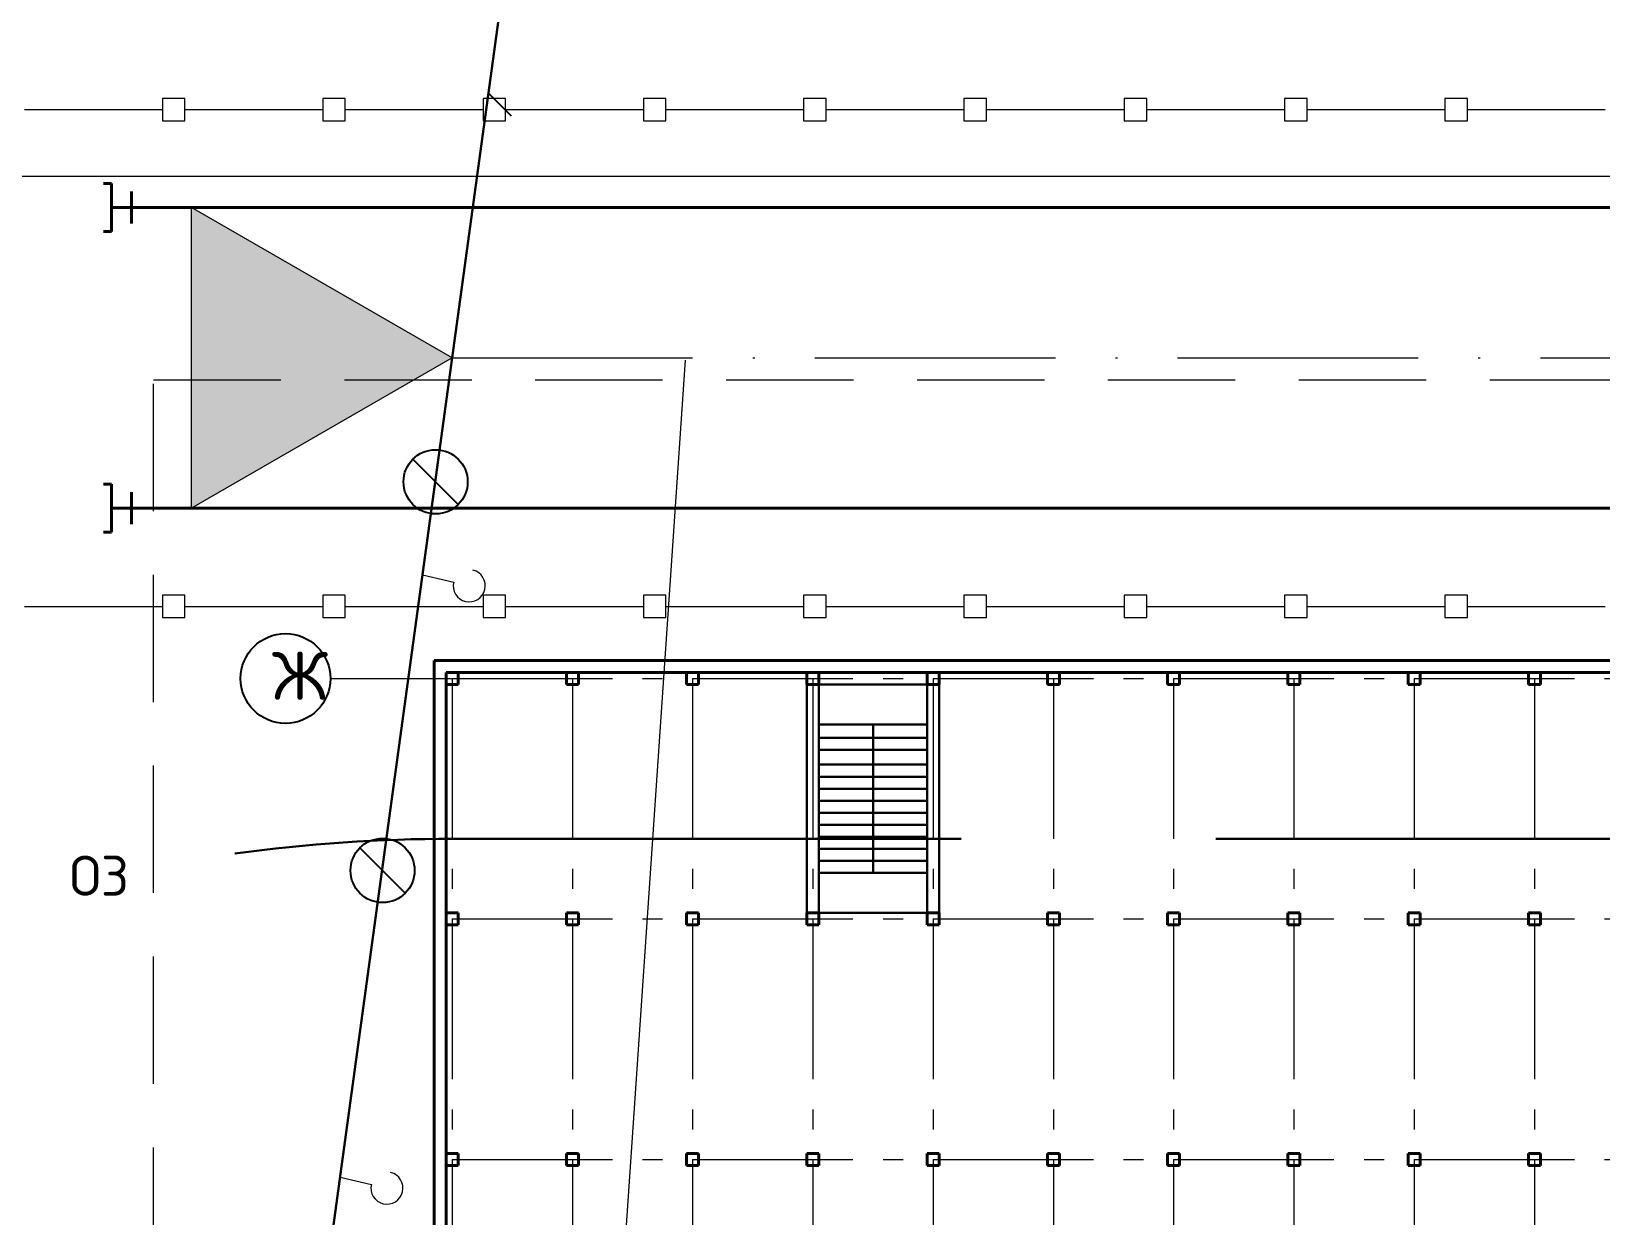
# Model space of a CAD drawing. Header units: millimetres. Extents: x -782 to 10910, y 3841 to 9763.
# Drawn here: x 2153.5 to 2231.8, y 8438.6 to 8497.7 of the extents above; entities that cross this region are included whole.
import ezdxf

# ---------------------------------------------------------------- set-up
doc = ezdxf.new("R2010")
doc.units = ezdxf.units.MM
for name, pattern in [('ACAD_ISO10W100', [18, 12, -3, 0, -3]), ('GOST2.303 6', [12, 8, -1.5, 1, -1.5]), ('штриховая2', [9.525, 6.35, -3.175])]:
    doc.linetypes.add(name, pattern=pattern)
doc.layers.add('1', color=7, linetype='Continuous')
doc.layers.add('Оbводка', color=1, linetype='Continuous', lineweight=90)
doc.styles.add('Isocpeur', font='isocpeur.ttf')
pattern_1 = [(50, (2763.4176, 3860.6352), (4.5546167, -0.398477), [0.47625, -5.23875]), (355, (2763.4176, 3860.635), (-0.8810855, 4.776421), [0.381, -4.1910146]), (100.45144, (2763.797, 3860.602), (3.673531, 4.377944), [0.40475, -4.452256]), (46.1842, (2763.4176, 3861.905), (6.776976, -1.051058), [0.714375, -7.858125]), (96.63556, (2763.982, 3861.8176), (5.935103, 6.185653), [0.607126, -6.67839]), (351.18415, (2763.4176, 3861.905), (5.935103, 6.185653), [0.571499, -6.286493]), (21, (2764.0526, 3861.5877), (3.7903598, -2.55663), [0.47625, -5.23875]), (326, (2764.0526, 3861.5877), (1.5450507, 4.604699), [0.381, -4.191]), (71.45144, (2764.3684, 3861.3747), (5.3354105, 2.0480692), [0.40475, -4.4522484]), (37.5, (2763.4176, 3860.6352), (0.0772151, 2.11387597), [0, -4.1402, 0, -4.2545, 0, -4.206875]), (7.5, (2763.4176, 3860.6352), (1.6704916, 2.5045144), [0, -2.4257, 0, -4.04495, 0, -1.603375]), (327.5, (2762.0015, 3860.6352), (3.3897649, -0.1432186), [0, -1.5875, 0, -4.953, 0, -6.57225]), (317.5, (2761.3665, 3860.6352), (3.7032295, 0.6356623), [0, -2.06375, 0, -3.2893, 0, -4.66725])]

msp = doc.modelspace()

# ---------------------------------------------------------------- hatches: boundary and pattern name
at = {"lineweight": 25}
h = msp.add_hatch(dxfattribs=at)
h.set_pattern_fill('ANSI31', color=256)
h.set_pattern_definition([(45, (2763.4176, 3860.6352), (-2.245064, 2.245064), [])])
h.paths.add_polyline_path([(2395.225894, 8324.442641), (2389.689209, 8324.442641), (2389.689209, 8317.442641), (2394.268934, 8317.442641)])
h.paths.add_polyline_path([(2367.578799, 8327.027965), (2367.89225, 8329.326446, -0.033531004), (2365.471452, 8331.442641), (2183.471452, 8331.442641, -0.033546474), (2181.049474, 8329.325546), (2181.363583, 8327.027894, -0.454591532), (2183.180298, 8325.442641), (2365.762606, 8325.442641, -0.454492205)])
h.paths.add_polyline_path([(2393.668887, 8545.688801), (2392.589411, 8545.7961, -0.097320235), (2384.41866, 8541.449212), (2154.673974, 8541.442676), (2153.578788, 8533.431577, -0.071737884), (2160.355396, 8534.442361), (2166.500889, 8534.472079, -0.164269753), (2181.049474, 8529.559736), (2181.363583, 8531.857389, -0.374956444), (2179.980303, 8533.442641, -1), (2183.180298, 8533.442641), (2365.762606, 8533.442641, -1), (2368.9626, 8533.442641, -0.381458001), (2367.5432, 8531.852869), (2367.861169, 8529.505667, -0.164703998), (2382.442014, 8534.442641), (2395.192371, 8534.442641)])
h.paths.add_polyline_path([(2159.720896, 8535.5702, -1), (2160.040895, 8535.5702, -1)], flags=16)
h.paths.add_polyline_path([(2367.5432, 8531.852869, -0.447745786), (2365.762606, 8533.442641), (2183.180298, 8533.442641, -0.454591532), (2181.363583, 8531.857389), (2181.049474, 8529.559736, -0.033546474), (2183.471452, 8527.442641), (2365.501372, 8527.443071, -0.032682346), (2367.861169, 8529.505667)])
h.paths.add_polyline_path([(2295.346246, 8532.845041), (2295.346246, 8539.445041), (2290.546246, 8539.445041), (2290.546246, 8532.845041)], flags=24)
h.paths.add_polyline_path([(2295.346246, 8525.496539), (2295.346246, 8532.096539), (2290.546246, 8532.096539), (2290.546246, 8525.496539)], flags=9)
h.paths.add_polyline_path([(2195.408605, 8525.767641), (2201.608605, 8525.767641), (2201.608605, 8530.567641), (2195.408605, 8530.567641)], flags=9)
h = msp.add_hatch(dxfattribs=at)
h.set_pattern_fill('AR-CONC', color=256, scale=0.025)
h.set_pattern_definition(pattern_1)
h.paths.add_polyline_path([(2154.673969, 8541.442641), (2153.471452, 8541.442641, 0.085693329), (2145.423928, 8540.0532), (2145.430045, 8529.144408, -0.096812565), (2153.578788, 8533.431577)])
h.paths.add_polyline_path([(2145.430045, 8529.144408), (2145.423928, 8540.0532, 0.317259017), (2129.471452, 8517.442641), (2129.471452, 8341.442641, 0.414213562), (2153.471452, 8317.442641), (2154.673969, 8317.442641), (2153.717009, 8324.442641), (2153.578788, 8325.453705, -0.331250642), (2136.471452, 8348.442641), (2136.471452, 8510.442641, -0.170440016), (2141.738552, 8525.445257, -0.232505761), (2141.271454, 8526.395442, -0.671055341), (2143.326693, 8527.237201, -0.029601779)])
h.paths.add_polyline_path([(2142.729661, 8527.304491), (2148.129661, 8527.304491), (2148.129661, 8532.104491), (2142.729661, 8532.104491)], flags=25)
h.paths.add_polyline_path([(2129.902842, 8409.508791), (2136.502842, 8409.508791), (2136.502842, 8414.308791), (2129.902842, 8414.308791)], flags=24)
h.paths.add_polyline_path([(2131.396452, 8340.341351), (2137.996452, 8340.341351), (2137.996452, 8345.141351), (2131.396452, 8345.141351)], flags=24)
h.paths.add_polyline_path([(2129.28449, 8461.47917), (2132.974484, 8461.47917), (2132.974484, 8465.799163), (2129.28449, 8465.799163)], flags=9)
at = {"lineweight": 20}
h = msp.add_hatch(dxfattribs=at)
h.set_pattern_fill('AR-CONC', color=256, scale=0.025)
h.set_pattern_definition(pattern_1)
h.paths.add_polyline_path([(2447.064089, 8324.442641), (2395.225894, 8324.442641), (2394.268934, 8317.442641), (2447.064089, 8317.442641)])
edge = h.paths.add_edge_path()
edge.add_line((2395.225894, 8324.442641), (2376.380411, 8324.442641))
edge.add_arc((2376.380411, 8336.443027), 12.000386, 223.86662461, 270, ccw=False)
edge.add_line((2367.728674, 8328.126976), (2367.578799, 8327.027965))
edge.add_arc((2367.362603, 8325.442641), 1.599997, 0, 82.23429528, ccw=False)
edge.add_arc((2367.362603, 8325.442641), 1.599997, -180, 0, ccw=False)
edge.add_line((2365.762606, 8325.442641), (2183.180298, 8325.442641))
edge.add_arc((2181.5803, 8325.442641), 1.599997, -180, 0, ccw=False)
edge.add_arc((2181.5803, 8325.442641), 1.599997, 97.78457087, 180, ccw=False)
edge.add_line((2181.363583, 8327.027894), (2181.213441, 8328.126156))
edge.add_arc((2172.562492, 8336.443027), 12.000386, 270, 316.12794469, ccw=False)
edge.add_line((2172.562492, 8324.442641), (2153.717009, 8324.442641))
edge.add_line((2153.717009, 8324.442641), (2154.673969, 8317.442641))
edge.add_line((2154.673969, 8317.442641), (2394.268934, 8317.442641))
edge.add_line((2394.268934, 8317.442641), (2395.225894, 8324.442641))
edge = h.paths.add_edge_path()
edge.add_arc((2376.380411, 8336.443027), 12.000386, 204.62550124, 223.86662461, ccw=False)
edge.add_line((2365.471452, 8331.442641), (2272.723702, 8331.442641))
edge.add_arc((2271.58981, 8331.83543), 1.199998, 199.10645728, 340.89354272, ccw=False)
edge.add_line((2270.455917, 8331.442641), (2183.471452, 8331.442641))
edge.add_arc((2172.562492, 8336.443027), 12.000386, 316.12794469, 335.37449876, ccw=False)
edge.add_line((2181.213441, 8328.126156), (2181.363583, 8327.027894))
edge.add_arc((2181.5803, 8325.442641), 1.599997, 0, 97.78457087, ccw=False)
edge.add_line((2183.180298, 8325.442641), (2365.762606, 8325.442641))
edge.add_arc((2367.362603, 8325.442641), 1.599997, 82.23429528, 180, ccw=False)
edge.add_line((2367.578799, 8327.027965), (2367.728674, 8328.126976))
edge = h.paths.add_edge_path()
edge.add_line((2394.244102, 8541.442641), (2154.673969, 8541.442641))
edge.add_line((2154.673969, 8541.442641), (2153.717009, 8534.442641))
edge.add_line((2153.717009, 8534.442641), (2172.562492, 8534.442641))
edge.add_arc((2172.562492, 8522.442255), 12.000386, 43.87205531, 90, ccw=False)
edge.add_line((2181.213441, 8530.759127), (2181.363583, 8531.857389))
edge.add_arc((2181.5803, 8533.442641), 1.599997, 180, 262.21542913, ccw=False)
edge.add_arc((2181.5803, 8533.442641), 1.599997, 0, 180, ccw=False)
edge.add_line((2183.180298, 8533.442641), (2365.762606, 8533.442641))
edge.add_arc((2367.362603, 8533.442641), 1.599997, 0, 180, ccw=False)
edge.add_arc((2367.362603, 8533.442641), 1.599997, -83.51900907, 0, ccw=False)
edge.add_line((2367.5432, 8531.852869), (2367.861169, 8529.505667))
edge.add_arc((2427.302929, 8436.751859), 110.1662, 117.53133097, 122.65399107, ccw=False)
edge.add_line((2376.380411, 8534.442641), (2395.192371, 8534.442641))
edge.add_line((2395.192371, 8534.442641), (2394.244102, 8541.442641))
edge = h.paths.add_edge_path()
edge.add_line((2154.673969, 8541.442641), (2145.423074, 8541.442641))
edge.add_line((2145.423074, 8541.442641), (2145.427188, 8534.050072))
edge.add_arc((2148.471452, 8522.442641), 12, 90, 104.69589657, ccw=False)
edge.add_line((2148.471452, 8534.442641), (2153.717009, 8534.442641))
edge.add_line((2153.717009, 8534.442641), (2154.673969, 8541.442641))
edge = h.paths.add_edge_path()
edge.add_line((2367.861169, 8529.505667), (2367.5432, 8531.852869))
edge.add_arc((2367.362603, 8533.442641), 1.599997, 180, 276.48099093, ccw=False)
edge.add_line((2365.762606, 8533.442641), (2183.180298, 8533.442641))
edge.add_arc((2181.5803, 8533.442641), 1.599997, -97.78457087, 0, ccw=False)
edge.add_line((2181.363583, 8531.857389), (2181.213441, 8530.759127))
edge.add_arc((2172.562492, 8522.442255), 12.000386, 24.62550124, 43.87205531, ccw=False)
edge.add_line((2183.471452, 8527.442641), (2268.081321, 8527.442641))
edge.add_arc((2268.667298, 8526.395442), 1.199998, 60.7700888, 119.2299112, ccw=False)
edge.add_line((2269.253276, 8527.442641), (2365.471452, 8527.442641))
edge.add_arc((2367.611719, 8527.379035), 2.141212, 83.30987815, 178.29773268, ccw=False)
h.paths.add_polyline_path([(2269.419992, 8526.727406), (2272.659986, 8526.727406), (2272.659986, 8527.442641), (2269.419992, 8527.442641)])
h.paths.add_polyline_path([(2395.192371, 8534.442641), (2447.064089, 8534.442641), (2447.064089, 8541.442641), (2394.244102, 8541.442641)])
edge = h.paths.add_edge_path()
edge.add_arc((2153.471452, 8517.442641), 24, 109.59180627, 180)
edge.add_line((2129.471452, 8517.442641), (2129.471452, 8341.442641))
edge.add_arc((2153.471452, 8341.442641), 24, 180, 270)
edge.add_line((2153.471452, 8317.442641), (2154.673969, 8317.442641))
edge.add_line((2154.673969, 8317.442641), (2153.717009, 8324.442641))
edge.add_line((2153.717009, 8324.442641), (2148.471452, 8324.442641))
edge.add_arc((2125.500889, 8313.472079), 25.455844, 25.52877937, 64.47122063)
edge.add_line((2136.471452, 8336.442641), (2136.471452, 8522.442641))
edge.add_arc((2148.471452, 8522.442641), 12, 104.69589657, 180, ccw=False)
edge.add_line((2145.427188, 8534.050072), (2145.423847, 8540.053171))
at = {"lineweight": 25}
h = msp.add_hatch(dxfattribs=at)
h.set_pattern_fill('AR-CONC', color=256, scale=0.025)
h.set_pattern_definition(pattern_1)
h.paths.add_polyline_path([(2179.980303, 8325.442641, -0.374956444), (2181.363583, 8327.027894), (2181.213441, 8328.126156, -0.204033738), (2172.562492, 8324.442641), (2160.471452, 8324.442641, -0.072953131), (2153.578788, 8325.453705), (2154.673969, 8317.442641), (2388.189209, 8317.442641), (2388.189209, 8324.442641), (2376.380411, 8324.442641, -0.077886135), (2372.709113, 8325.018018), (2368.957578, 8325.315967, -0.96113778), (2365.762606, 8325.442641), (2183.180298, 8325.442641, -1)])
h.paths.add_polyline_path([(2129.902842, 8409.508791), (2136.502842, 8409.508791), (2136.502842, 8414.308791), (2129.902842, 8414.308791)], flags=24)
h.paths.add_polyline_path([(2131.396452, 8340.341351), (2137.996452, 8340.341351), (2137.996452, 8345.141351), (2131.396452, 8345.141351)], flags=24)
h.paths.add_polyline_path([(2129.28449, 8461.47917), (2132.974484, 8461.47917), (2132.974484, 8465.799163), (2129.28449, 8465.799163)], flags=9)
h.paths.add_polyline_path([(2295.346246, 8318.540241), (2295.346246, 8325.140241), (2290.546246, 8325.140241), (2290.546246, 8318.540241)], flags=24)
edge = h.paths.add_edge_path()
edge.add_arc((2153.471452, 8517.442641), 24, 109.59160183, 180)
edge.add_line((2129.471452, 8517.442641), (2129.471452, 8341.442641))
edge.add_arc((2153.471452, 8341.442641), 24, 180, 270)
edge.add_line((2153.471452, 8317.442641), (2154.673969, 8317.442641))
edge.add_line((2154.673969, 8317.442641), (2153.717009, 8324.442641))
edge.add_line((2153.717009, 8324.442641), (2153.578788, 8325.453705))
edge.add_arc((2160.471452, 8348.442641), 24, 180, 253.30994122, ccw=False)
edge.add_line((2136.471452, 8348.442641), (2136.471452, 8522.442641))
edge.add_arc((2148.471452, 8522.442641), 12, 104.69537151, 180, ccw=False)
edge.add_line((2145.427294, 8534.0501), (2145.423928, 8540.0532))
at = {"lineweight": 20}
h = msp.add_hatch(dxfattribs=at)
h.set_pattern_fill('ANSI31', color=256, angle=90)
h.set_pattern_definition([(135, (-61.2235, 5234.4324), (-2.245064, -2.245064), [])])
h.paths.add_polyline_path([(2183.471452, 8331.442641, -0.084176912), (2181.213441, 8328.126156), (2181.363583, 8327.027894, -0.454591532), (2183.180298, 8325.442641), (2365.762606, 8325.442641, -0.454492205), (2367.578799, 8327.027965), (2367.728674, 8328.126976, -0.084153049), (2365.471452, 8331.442641), (2272.723702, 8331.442641, -0.71189231), (2270.455917, 8331.442641)])
h.paths.add_polyline_path([(2183.180298, 8533.442641, -0.454591532), (2181.363583, 8531.857389), (2181.213441, 8530.759127, -0.084176912), (2183.471452, 8527.442641), (2268.081321, 8527.442641, -0.260759243), (2269.253276, 8527.442641), (2365.471452, 8527.442641, -0.083164554), (2367.696088, 8530.724272), (2367.5432, 8531.852869, -0.447745786), (2365.762606, 8533.442641)])
h.paths.add_polyline_path([(2269.422375, 8526.787795), (2274.822375, 8526.787795), (2274.822375, 8531.587795), (2269.422375, 8531.587795)], flags=9)
h.paths.add_polyline_path([(2403.127026, 8526.141709), (2408.127026, 8526.141709), (2408.127026, 8530.941709), (2403.127026, 8530.941709)], flags=9)
h = msp.add_hatch(color=256, dxfattribs=at)
h.dxf.hatch_style = 1
h.paths.add_polyline_path([(2387.471453, 8378.542641), (2376.378118, 8378.542641), (2374.471452, 8377.442641), (2387.471453, 8369.942641)])
h.paths.add_polyline_path([(2387.471453, 8384.942641), (2376.378118, 8378.542641), (2387.471453, 8378.542641)])
h.paths.add_polyline_path([(2172.549531, 8377.19577), (2172.254139, 8377.355183), (2172.816576, 8378.397377), (2172.564785, 8378.542641), (2161.47145, 8378.542641), (2161.47145, 8369.942641), (2171.874077, 8375.944156)])
h.paths.add_polyline_path([(2161.47145, 8384.942641), (2161.47145, 8378.542641), (2172.564785, 8378.542641)])
h.paths.add_polyline_path([(2172.564785, 8480.342641), (2161.47145, 8480.342641), (2161.47145, 8473.942641)])
h.paths.add_polyline_path([(2161.47145, 8488.942641), (2161.47145, 8480.342641), (2172.564785, 8480.342641), (2174.471452, 8481.442641)])
h.paths.add_polyline_path([(2387.471453, 8480.342641), (2376.378118, 8480.342641), (2387.471453, 8473.942641)])
h.paths.add_polyline_path([(2387.471453, 8488.942641), (2376.230943, 8482.457732), (2376.164663, 8482.17853), (2376.491248, 8482.101002), (2376.110485, 8480.497045), (2376.378118, 8480.342641), (2387.471453, 8480.342641)])

# ---------------------------------------------------------------- linework, layer by layer
at = {"lineweight": 30}
for p, q in [((2174.471452, 8481.442641), (2181.5803, 8533.442641)), ((2167.428116, 8429.921855), (2174.471452, 8481.442641)), ((2192.771452, 8465.742641), (2198.171452, 8465.742641)), ((2192.171452, 8465.142641), (2192.171452, 8453.742641)), ((2192.771452, 8453.742641), (2192.771452, 8465.142641)), ((2192.771452, 8465.142641), (2192.771452, 8463.142641)), ((2192.771452, 8465.142641), (2198.171452, 8465.142641)), ((2198.171452, 8465.142641), (2198.171452, 8453.742641)), ((2198.771452, 8453.742641), (2198.771452, 8465.142641)), ((2192.771452, 8463.142641), (2198.171452, 8463.142641)), ((2195.471452, 8455.742641), (2195.471452, 8463.142641)), ((2192.771452, 8462.481324), (2198.171452, 8462.481324)), ((2192.771452, 8461.881324), (2198.171452, 8461.881324)), ((2192.771452, 8461.142641), (2198.171452, 8461.142641)), ((2192.771452, 8460.542641), (2198.171452, 8460.542641)), ((2192.771452, 8459.942641), (2198.171452, 8459.942641)), ((2192.771452, 8459.342641), (2198.171452, 8459.342641)), ((2192.771452, 8458.742641), (2198.171452, 8458.742641)), ((2192.771452, 8458.142641), (2198.171452, 8458.142641)), ((2192.771452, 8457.542641), (2198.171452, 8457.542641)), ((2192.771452, 8456.942641), (2198.171452, 8456.942641)), ((2192.771452, 8456.342641), (2198.171452, 8456.342641)), ((2192.771452, 8453.742641), (2192.771452, 8455.742641)), ((2192.771452, 8455.742641), (2198.171452, 8455.742641)), ((2198.171452, 8453.742641), (2192.771452, 8453.742641))]:
    msp.add_line(p, q, dxfattribs=at)
at = {"lineweight": 13}
for p, q in [((2161.131437, 8494.390585), (2160.011439, 8494.390585)), ((2160.011439, 8494.390585), (2160.011439, 8493.270586)), ((2161.131437, 8493.270586), (2161.131437, 8494.390585)), ((2169.131424, 8494.390585), (2168.011426, 8494.390585)), ((2168.011426, 8494.390585), (2168.011426, 8493.270586)), ((2169.131424, 8493.270586), (2169.131424, 8494.390585)), ((2177.131411, 8494.390585), (2176.011412, 8494.390585)), ((2176.011412, 8494.390585), (2176.011412, 8493.270586)), ((2177.131411, 8493.270586), (2177.131411, 8494.390585)), ((2185.131397, 8494.390585), (2184.011399, 8494.390585)), ((2184.011399, 8494.390585), (2184.011399, 8493.270586)), ((2185.131397, 8493.270586), (2185.131397, 8494.390585)), ((2193.131384, 8494.390585), (2192.011386, 8494.390585)), ((2192.011386, 8494.390585), (2192.011386, 8493.270586)), ((2193.131384, 8493.270586), (2193.131384, 8494.390585)), ((2201.131371, 8494.390585), (2200.011372, 8494.390585)), ((2200.011372, 8494.390585), (2200.011372, 8493.270586)), ((2201.131371, 8493.270586), (2201.131371, 8494.390585)), ((2209.131357, 8494.390585), (2208.011359, 8494.390585)), ((2208.011359, 8494.390585), (2208.011359, 8493.270586)), ((2209.131357, 8493.270586), (2209.131357, 8494.390585)), ((2217.131344, 8494.390585), (2216.011346, 8494.390585)), ((2216.011346, 8494.390585), (2216.011346, 8493.270586)), ((2217.131344, 8493.270586), (2217.131344, 8494.390585)), ((2225.131331, 8494.390585), (2224.011332, 8494.390585)), ((2224.011332, 8494.390585), (2224.011332, 8493.270586)), ((2225.131331, 8493.270586), (2225.131331, 8494.390585)), ((2160.011439, 8493.270586), (2161.131437, 8493.270586)), ((2168.011426, 8493.270586), (2169.131424, 8493.270586)), ((2176.011412, 8493.270586), (2177.131411, 8493.270586)), ((2184.011399, 8493.270586), (2185.131397, 8493.270586)), ((2192.011386, 8493.270586), (2193.131384, 8493.270586)), ((2200.011372, 8493.270586), (2201.131371, 8493.270586)), ((2208.011359, 8493.270586), (2209.131357, 8493.270586)), ((2216.011346, 8493.270586), (2217.131344, 8493.270586)), ((2224.011332, 8493.270586), (2225.131331, 8493.270586)), ((2172.992119, 8470.621579), (2174.548923, 8470.25232)), ((2161.131437, 8469.60264), (2160.011439, 8469.60264)), ((2160.011439, 8469.60264), (2160.011439, 8468.482642)), ((2161.131437, 8468.482642), (2161.131437, 8469.60264)), ((2169.131424, 8469.60264), (2168.011426, 8469.60264)), ((2168.011426, 8469.60264), (2168.011426, 8468.482642)), ((2169.131424, 8468.482642), (2169.131424, 8469.60264)), ((2177.131411, 8469.60264), (2176.011412, 8469.60264)), ((2176.011412, 8469.60264), (2176.011412, 8468.482642)), ((2177.131411, 8468.482642), (2177.131411, 8469.60264)), ((2185.131397, 8469.60264), (2184.011399, 8469.60264)), ((2184.011399, 8469.60264), (2184.011399, 8468.482642)), ((2185.131397, 8468.482642), (2185.131397, 8469.60264)), ((2193.131384, 8469.60264), (2192.011386, 8469.60264)), ((2192.011386, 8469.60264), (2192.011386, 8468.482642)), ((2193.131384, 8468.482642), (2193.131384, 8469.60264)), ((2201.131371, 8469.60264), (2200.011372, 8469.60264)), ((2200.011372, 8469.60264), (2200.011372, 8468.482642)), ((2201.131371, 8468.482642), (2201.131371, 8469.60264)), ((2209.131357, 8469.60264), (2208.011359, 8469.60264)), ((2208.011359, 8469.60264), (2208.011359, 8468.482642)), ((2209.131357, 8468.482642), (2209.131357, 8469.60264)), ((2217.131344, 8469.60264), (2216.011346, 8469.60264)), ((2216.011346, 8469.60264), (2216.011346, 8468.482642)), ((2217.131344, 8468.482642), (2217.131344, 8469.60264)), ((2225.131331, 8469.60264), (2224.011332, 8469.60264)), ((2224.011332, 8469.60264), (2224.011332, 8468.482642)), ((2225.131331, 8468.482642), (2225.131331, 8469.60264)), ((2160.011439, 8468.482642), (2161.131437, 8468.482642)), ((2168.011426, 8468.482642), (2169.131424, 8468.482642)), ((2176.011412, 8468.482642), (2177.131411, 8468.482642)), ((2184.011399, 8468.482642), (2185.131397, 8468.482642)), ((2192.011386, 8468.482642), (2193.131384, 8468.482642)), ((2200.011372, 8468.482642), (2201.131371, 8468.482642)), ((2208.011359, 8468.482642), (2209.131357, 8468.482642)), ((2216.011346, 8468.482642), (2217.131344, 8468.482642)), ((2224.011332, 8468.482642), (2225.131331, 8468.482642)), ((2168.883342, 8440.566587), (2170.440146, 8440.197328))]:
    msp.add_line(p, q, dxfattribs=at)
at = {"lineweight": 25}
for p, q in [((2176.290355, 8494.652435), (2177.421724, 8493.521066)), ((2174.776752, 8474.125963), (2172.514014, 8476.388701)), ((2173.645383, 8475.257332), (2174.776752, 8474.125963)), ((2172.131779, 8454.73086), (2169.869041, 8456.993598)), ((2171.00041, 8455.862229), (2172.131779, 8454.73086)), ((2192.771452, 8455.742641), (2192.771452, 8456.342641))]:
    msp.add_line(p, q, dxfattribs=at)
at = {"lineweight": 20}
for p, q in [((2153.131451, 8493.830586), (2160.011439, 8493.830586)), ((2161.131437, 8493.830586), (2168.011426, 8493.830586)), ((2169.131424, 8493.830586), (2176.011412, 8493.830586)), ((2177.131411, 8493.830586), (2184.011399, 8493.830586)), ((2185.131397, 8493.830586), (2192.011386, 8493.830586)), ((2193.131384, 8493.830586), (2200.011372, 8493.830586)), ((2201.131371, 8493.830586), (2208.011359, 8493.830586)), ((2209.131357, 8493.830586), (2216.011346, 8493.830586)), ((2217.131344, 8493.830586), (2224.011332, 8493.830586)), ((2225.131331, 8493.830586), (2232.011319, 8493.830586)), ((2161.47145, 8488.142643), (2161.47145, 8488.942641)), ((2161.47145, 8473.942641), (2161.47145, 8488.942641)), ((2174.471452, 8481.442641), (2161.47145, 8488.942641)), ((2174.471452, 8481.442641), (2161.47145, 8473.942641)), ((2182.578745, 8429.452436), (2186.108554, 8481.332495)), ((2153.131451, 8469.042641), (2160.011439, 8469.042641)), ((2161.131437, 8469.042641), (2168.011426, 8469.042641)), ((2169.131424, 8469.042641), (2176.011412, 8469.042641)), ((2177.131411, 8469.042641), (2184.011399, 8469.042641)), ((2185.131397, 8469.042641), (2192.011386, 8469.042641)), ((2193.131384, 8469.042641), (2200.011372, 8469.042641)), ((2201.131371, 8469.042641), (2208.011359, 8469.042641)), ((2209.131357, 8469.042641), (2216.011346, 8469.042641)), ((2217.131344, 8469.042641), (2224.011332, 8469.042641)), ((2225.131331, 8469.042641), (2232.011319, 8469.042641))]:
    msp.add_line(p, q, dxfattribs=at)
at = {"color": 240, "lineweight": 20, "true_color": 0xed1f24}
msp.add_line((2145.531641, 8490.512378), (2347.81426, 8490.512378), dxfattribs=at)
at = {"lineweight": 40}
for p, q in [((2157.071452, 8490.142639), (2157.471452, 8490.142639)), ((2157.471452, 8490.142639), (2157.471452, 8487.742643)), ((2158.47145, 8488.142643), (2158.47145, 8489.74264)), ((2174.471452, 8488.942641), (2157.471452, 8488.942641)), ((2174.471452, 8488.942641), (2374.471452, 8488.942641)), ((2157.071452, 8487.742643), (2157.471452, 8487.742643)), ((2157.071452, 8475.142639), (2157.471452, 8475.142639)), ((2157.471452, 8475.142639), (2157.471452, 8472.742643)), ((2158.47145, 8473.142643), (2158.47145, 8474.74264)), ((2174.471452, 8473.942641), (2157.471452, 8473.942641)), ((2374.471452, 8473.942641), (2174.471452, 8473.942641)), ((2157.071452, 8472.742643), (2157.471452, 8472.742643)), ((2174.171452, 8466.342641), (2173.571452, 8466.342641)), ((2173.571452, 8466.342641), (2173.571452, 8395.884589)), ((2375.371452, 8466.342641), (2174.171452, 8466.342641)), ((2174.771452, 8465.742641), (2174.171452, 8465.742641)), ((2174.171452, 8465.742641), (2174.171452, 8465.142641)), ((2374.771452, 8465.742641), (2174.171452, 8465.742641)), ((2174.171452, 8465.742641), (2174.171452, 8393.142641)), ((2174.771452, 8465.142641), (2174.771452, 8465.742641)), ((2180.771452, 8465.742641), (2180.171452, 8465.742641)), ((2180.171452, 8465.742641), (2180.171452, 8465.142641)), ((2180.771452, 8465.142641), (2180.771452, 8465.742641)), ((2186.771452, 8465.742641), (2186.171452, 8465.742641)), ((2186.171452, 8465.742641), (2186.171452, 8465.142641)), ((2186.771452, 8465.142641), (2186.771452, 8465.742641)), ((2192.771452, 8465.742641), (2192.171452, 8465.742641)), ((2192.171452, 8465.742641), (2192.171452, 8465.142641)), ((2192.771452, 8465.142641), (2192.771452, 8465.742641)), ((2198.771452, 8465.742641), (2198.171452, 8465.742641)), ((2198.171452, 8465.742641), (2198.171452, 8465.142641)), ((2198.771452, 8465.142641), (2198.771452, 8465.742641)), ((2204.771452, 8465.742641), (2204.171452, 8465.742641)), ((2204.171452, 8465.742641), (2204.171452, 8465.142641)), ((2204.771452, 8465.142641), (2204.771452, 8465.742641)), ((2210.771452, 8465.742641), (2210.171452, 8465.742641)), ((2210.171452, 8465.742641), (2210.171452, 8465.142641)), ((2210.771452, 8465.142641), (2210.771452, 8465.742641)), ((2216.771452, 8465.742641), (2216.171452, 8465.742641)), ((2216.171452, 8465.742641), (2216.171452, 8465.142641)), ((2216.771452, 8465.142641), (2216.771452, 8465.742641)), ((2222.771452, 8465.742641), (2222.171452, 8465.742641)), ((2222.171452, 8465.742641), (2222.171452, 8465.142641)), ((2222.771452, 8465.142641), (2222.771452, 8465.742641)), ((2228.771452, 8465.742641), (2228.171452, 8465.742641)), ((2228.171452, 8465.742641), (2228.171452, 8465.142641)), ((2228.771452, 8465.142641), (2228.771452, 8465.742641)), ((2174.171452, 8465.142641), (2174.771452, 8465.142641)), ((2180.171452, 8465.142641), (2180.771452, 8465.142641)), ((2186.171452, 8465.142641), (2186.771452, 8465.142641)), ((2192.171452, 8465.142641), (2192.771452, 8465.142641)), ((2198.171452, 8465.142641), (2198.771452, 8465.142641)), ((2204.171452, 8465.142641), (2204.771452, 8465.142641)), ((2210.171452, 8465.142641), (2210.771452, 8465.142641)), ((2216.171452, 8465.142641), (2216.771452, 8465.142641)), ((2222.171452, 8465.142641), (2222.771452, 8465.142641)), ((2228.171452, 8465.142641), (2228.771452, 8465.142641)), ((2174.771452, 8453.742641), (2174.171452, 8453.742641)), ((2174.171452, 8453.742641), (2174.171452, 8453.142641)), ((2174.771452, 8453.142641), (2174.771452, 8453.742641)), ((2180.771452, 8453.742641), (2180.171452, 8453.742641)), ((2180.171452, 8453.742641), (2180.171452, 8453.142641)), ((2180.771452, 8453.142641), (2180.771452, 8453.742641)), ((2186.771452, 8453.742641), (2186.171452, 8453.742641)), ((2186.171452, 8453.742641), (2186.171452, 8453.142641)), ((2186.771452, 8453.142641), (2186.771452, 8453.742641)), ((2192.771452, 8453.742641), (2192.171452, 8453.742641)), ((2192.171452, 8453.742641), (2192.171452, 8453.142641)), ((2192.771452, 8453.142641), (2192.771452, 8453.742641)), ((2198.771452, 8453.742641), (2198.171452, 8453.742641)), ((2198.171452, 8453.742641), (2198.171452, 8453.142641)), ((2198.771452, 8453.142641), (2198.771452, 8453.742641)), ((2204.771452, 8453.742641), (2204.171452, 8453.742641)), ((2204.171452, 8453.742641), (2204.171452, 8453.142641)), ((2204.771452, 8453.142641), (2204.771452, 8453.742641)), ((2210.771452, 8453.742641), (2210.171452, 8453.742641)), ((2210.171452, 8453.742641), (2210.171452, 8453.142641)), ((2210.771452, 8453.142641), (2210.771452, 8453.742641)), ((2216.771452, 8453.742641), (2216.171452, 8453.742641)), ((2216.171452, 8453.742641), (2216.171452, 8453.142641)), ((2216.771452, 8453.142641), (2216.771452, 8453.742641)), ((2222.771452, 8453.742641), (2222.171452, 8453.742641)), ((2222.171452, 8453.742641), (2222.171452, 8453.142641)), ((2222.771452, 8453.142641), (2222.771452, 8453.742641)), ((2228.771452, 8453.742641), (2228.171452, 8453.742641)), ((2228.171452, 8453.742641), (2228.171452, 8453.142641)), ((2228.771452, 8453.142641), (2228.771452, 8453.742641)), ((2174.171452, 8453.142641), (2174.771452, 8453.142641)), ((2180.171452, 8453.142641), (2180.771452, 8453.142641)), ((2186.171452, 8453.142641), (2186.771452, 8453.142641)), ((2192.171452, 8453.142641), (2192.771452, 8453.142641)), ((2198.171452, 8453.142641), (2198.771452, 8453.142641)), ((2204.171452, 8453.142641), (2204.771452, 8453.142641)), ((2210.171452, 8453.142641), (2210.771452, 8453.142641)), ((2216.171452, 8453.142641), (2216.771452, 8453.142641)), ((2222.171452, 8453.142641), (2222.771452, 8453.142641)), ((2228.171452, 8453.142641), (2228.771452, 8453.142641)), ((2174.771452, 8441.742641), (2174.171452, 8441.742641)), ((2174.171452, 8441.742641), (2174.171452, 8441.142641)), ((2174.771452, 8441.142641), (2174.771452, 8441.742641)), ((2180.771452, 8441.742641), (2180.171452, 8441.742641)), ((2180.171452, 8441.742641), (2180.171452, 8441.142641)), ((2180.771452, 8441.142641), (2180.771452, 8441.742641)), ((2186.771452, 8441.742641), (2186.171452, 8441.742641)), ((2186.171452, 8441.742641), (2186.171452, 8441.142641)), ((2186.771452, 8441.142641), (2186.771452, 8441.742641)), ((2192.771452, 8441.742641), (2192.171452, 8441.742641)), ((2192.171452, 8441.742641), (2192.171452, 8441.142641)), ((2192.771452, 8441.142641), (2192.771452, 8441.742641)), ((2198.771452, 8441.742641), (2198.171452, 8441.742641)), ((2198.171452, 8441.742641), (2198.171452, 8441.142641)), ((2198.771452, 8441.142641), (2198.771452, 8441.742641)), ((2204.771452, 8441.742641), (2204.171452, 8441.742641)), ((2204.171452, 8441.742641), (2204.171452, 8441.142641)), ((2204.771452, 8441.142641), (2204.771452, 8441.742641)), ((2210.771452, 8441.742641), (2210.171452, 8441.742641)), ((2210.171452, 8441.742641), (2210.171452, 8441.142641)), ((2210.771452, 8441.142641), (2210.771452, 8441.742641)), ((2216.771452, 8441.742641), (2216.171452, 8441.742641)), ((2216.171452, 8441.742641), (2216.171452, 8441.142641)), ((2216.771452, 8441.142641), (2216.771452, 8441.742641)), ((2222.771452, 8441.742641), (2222.171452, 8441.742641)), ((2222.171452, 8441.742641), (2222.171452, 8441.142641)), ((2222.771452, 8441.142641), (2222.771452, 8441.742641)), ((2228.771452, 8441.742641), (2228.171452, 8441.742641)), ((2228.171452, 8441.742641), (2228.171452, 8441.142641)), ((2228.771452, 8441.142641), (2228.771452, 8441.742641)), ((2174.171452, 8441.142641), (2174.771452, 8441.142641)), ((2180.171452, 8441.142641), (2180.771452, 8441.142641)), ((2186.171452, 8441.142641), (2186.771452, 8441.142641)), ((2192.171452, 8441.142641), (2192.771452, 8441.142641)), ((2198.171452, 8441.142641), (2198.771452, 8441.142641)), ((2204.171452, 8441.142641), (2204.771452, 8441.142641)), ((2210.171452, 8441.142641), (2210.771452, 8441.142641)), ((2216.171452, 8441.142641), (2216.771452, 8441.142641)), ((2222.171452, 8441.142641), (2222.771452, 8441.142641)), ((2228.171452, 8441.142641), (2228.771452, 8441.142641))]:
    msp.add_line(p, q, dxfattribs=at)
at = {"linetype": 'ACAD_ISO10W100', "lineweight": 20}
for p, q in [((2174.471452, 8481.442641), (2374.471452, 8481.442641)), ((2168.362686, 8465.442641), (2175.127836, 8465.442641))]:
    msp.add_line(p, q, dxfattribs=at)
at = {"linetype": 'штриховая2', "lineweight": 20}
for p, q in [((2159.571452, 8378.542641), (2159.571452, 8480.342641)), ((2159.571452, 8480.342641), (2375.371452, 8480.342641))]:
    msp.add_line(p, q, dxfattribs=at)
at = {"linetype": 'GOST2.303 6', "lineweight": 20}
for p, q in [((2174.471452, 8465.442641), (2374.471452, 8465.442641)), ((2174.471452, 8465.442641), (2174.471452, 8393.442641)), ((2180.471452, 8465.442641), (2180.471452, 8393.442641)), ((2186.471452, 8465.442641), (2186.471452, 8393.442641)), ((2192.471452, 8465.442641), (2192.471452, 8393.442641)), ((2198.471452, 8465.442641), (2198.471452, 8393.442641)), ((2204.471452, 8465.442641), (2204.471452, 8393.442641)), ((2210.471452, 8465.442641), (2210.471452, 8393.442641)), ((2216.471452, 8465.442641), (2216.471452, 8393.442641)), ((2222.471452, 8465.442641), (2222.471452, 8393.442641)), ((2228.471452, 8465.442641), (2228.471452, 8393.442641)), ((2174.471452, 8453.442641), (2374.471452, 8453.442641)), ((2174.471452, 8441.442641), (2374.471452, 8441.442641))]:
    msp.add_line(p, q, dxfattribs=at)
at = {"linetype": 'штриховая2', "lineweight": 30, "ltscale": 4}
msp.add_line((2174.471452, 8457.442641), (2374.471452, 8457.442641), dxfattribs=at)
at = {"lineweight": 25}
for centre in [(2173.645383, 8475.257332), (2171.00041, 8455.862229)]:
    msp.add_circle(centre, 1.599997, dxfattribs=at)
at = {"lineweight": 13}
for centre in [(2175.327325, 8470.06769), (2171.218548, 8440.012698)]:
    msp.add_arc(centre, 0.799999, 166.65656931, 76.65656931, dxfattribs=at)
at = {"linetype": 'штриховая2', "lineweight": 30, "ltscale": 4}
msp.add_arc((2174.471452, 8377.442641), 80, 90, 97.78457087, dxfattribs=at)
at = {"layer": 'Оbводка', "color": 0, "lineweight": -2}
msp.add_circle((2166.156939, 8465.442641), 2.239996, dxfattribs=at)

# ---------------------------------------------------------------- texts
at = {"layer": '1', "width": 335.51997649, "attachment_point": 1, "style": 'Isocpeur'}
for s, insert, char_height in [('Ж', (2165.486035, 8466.777043), 2.399996), ('ОЗ', (2155.381349, 8456.600689), 2)]:
    msp.add_mtext(s, dxfattribs=dict(at, insert=insert, char_height=char_height))

doc.saveas('drawing.dxf')
